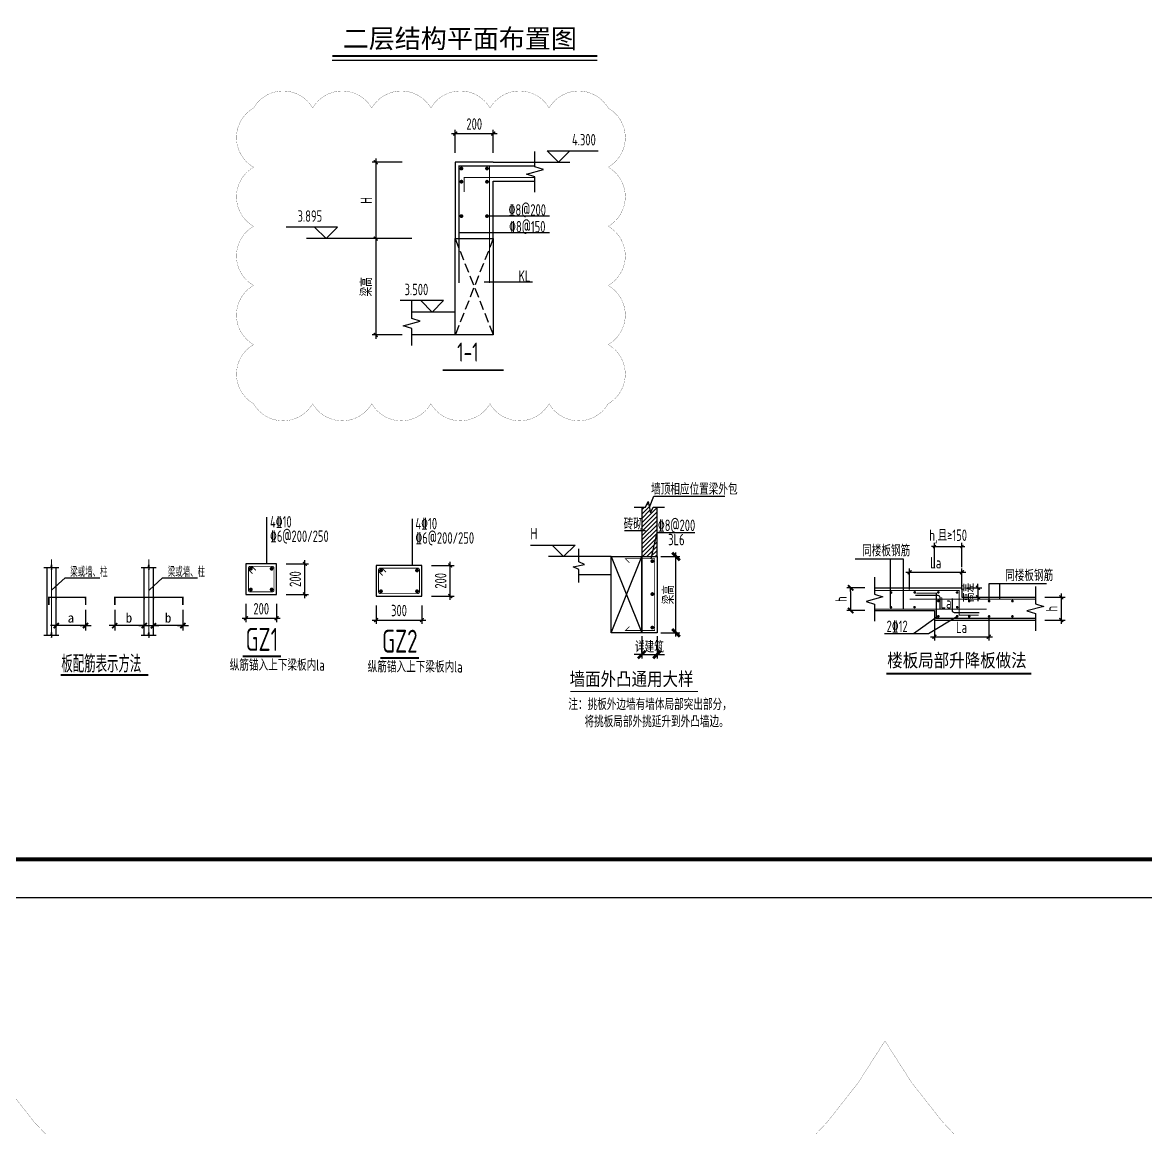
# Model space of a CAD drawing. Extents: x -1712635 to -854203, y -534641 to -21985.
# Drawn here: x -1235460 to -1206032, y -195459 to -166515 of the extents above; entities that cross this region are included whole.
import ezdxf
from ezdxf.enums import TextEntityAlignment as Align

# ---------------------------------------------------------------- set-up
doc = ezdxf.new("R2010")
doc.units = 0
doc.header["$LTSCALE"] = 1000
doc.linetypes.add('__DASH', pattern=[0.35, 0.25, -0.1])
doc.linetypes.add('DOTE', pattern=[2.42, 2, -0.2, 0.02, -0.2])
doc.layers.get('0').update_dxf_attribs({"linetype": 'CONTINUOUS'})
doc.layers.get('Defpoints').update_dxf_attribs({"linetype": 'CONTINUOUS'})
for name, color, linetype in [('-TK', 7, 'CONTINUOUS'), ('DIM', 2, 'CONTINUOUS'), ('GJ', 5, 'CONTINUOUS'), ('LINK', 6, 'CONTINUOUS'), ('NUM', 7, 'CONTINUOUS'), ('OUTLINE', 2, 'CONTINUOUS'), ('REIN', 6, 'CONTINUOUS'), ('S-B表格', 2, 'CONTINUOUS'), ('S-DETLCW-LINE1-pdx', 7, 'CONTINUOUS'), ('S-DETLCW-TEXT', 7, 'CONTINUOUS'), ('S-DETLS-HATCH', 251, 'CONTINUOUS'), ('S-DETLS-TEXT', 7, 'CONTINUOUS'), ('S-X详图填充', 252, 'CONTINUOUS'), ('S-X详图实线', 4, 'CONTINUOUS'), ('S-X详图标注', 3, 'CONTINUOUS'), ('S-X详图钢筋', 6, 'CONTINUOUS'), ('S-大样-砼线', 7, 'CONTINUOUS'), ('S-引出线', 40, 'CONTINUOUS'), ('S-文字', 7, 'CONTINUOUS'), ('TEXT', 2, 'CONTINUOUS'), ('THIN', 7, 'CONTINUOUS'), ('大样线', 40, 'CONTINUOUS'), ('悬梁', 4, 'CONTINUOUS'), ('空调洞口标注', 130, 'CONTINUOUS')]:
    doc.layers.add(name, color=color, linetype=linetype)
doc.layers.add('DOTE', color=19, linetype='DOTE', lineweight=9)
doc.layers.add('说明文字', color=7, linetype='CONTINUOUS', lineweight=18)
doc.layers.add('审图修改', color=2, linetype='CONTINUOUS', plot=False)
doc.styles.add('-宋体', font='', dxfattribs={"width": 0.7, "height": 300, "bigfont": '宋体.TTF'})
doc.styles.add('10', font='', dxfattribs={"width": 0.7, "height": 300})
doc.styles.add('BW_Rein', font='Tssdeng.shx', dxfattribs={"width": 0.7, "bigfont": 'hztxt.shx'})
doc.styles.add('hzst', font='', dxfattribs={"width": 0.7})
doc.styles.add('TSSD_DIMENSION', font='Tssdeng.shx', dxfattribs={"width": 0.7, "bigfont": 'tssdchn.shx'})
doc.styles.add('TSSD_Label', font='Tssdeng.shx', dxfattribs={"width": 0.7, "bigfont": 'hztxt.shx'})
doc.styles.add('TSSD_Norm', font='Tssdeng.shx', dxfattribs={"bigfont": 'tssdchn.shx'})
doc.styles.add('TSSD_REIN', font='tssdeng.shx', dxfattribs={"width": 0.7, "height": 300, "bigfont": 'tssdchn.shx'})
doc.styles.get('-宋体').set_extended_font_data('SimSun')
doc.styles.get('10').set_extended_font_data('SimSun')
doc.styles.get('hzst').set_extended_font_data('SimSun')
doc.dimstyles.new('25-100', dxfattribs={"dimscale": 100, "dimtxt": 3, "dimasz": 2, "dimexe": 1, "dimexo": 1, "dimgap": 0.5, "dimtad": 1, "dimdec": 0, "dimlfac": 0.25, "dimdsep": 46, "dimtxsty": 'TSSD_REIN', "dimblk1": 'ARCHTICK', "dimblk2": 'ARCHTICK', "dimsah": 1, "dimcen": 2.5, "dimdle": 1, "dimclrd": 256, "dimclre": 256, "dimclrt": 7, "dimadec": 0, "dimazin": 0, "dimtfac": 1, "dimtdec": 0, "dimtix": 1, "dimtmove": 2, "dimatfit": 3, "dimldrblk": 'ARCHTICK', "dimfxl": 0, "dimtolj": 1, "dimtzin": 0, "dimlwd": -1, "dimlwe": -1, "dimarcsym": 0})
doc.dimstyles.new('TSSD_100_100$0', dxfattribs={"dimtxt": 300, "dimasz": 80, "dimexe": 100, "dimexo": 250, "dimgap": 100, "dimtad": 1, "dimdec": 0, "dimzin": 0, "dimdsep": 46, "dimtxsty": 'TSSD_DIMENSION', "dimblk": 'ARCHTICK', "dimcen": 0, "dimdle": 100, "dimclrd": 3, "dimclre": 3, "dimclrt": 7, "dimadec": 0, "dimazin": 0, "dimtfac": 1, "dimtdec": 0, "dimtix": 1, "dimtmove": 2, "dimatfit": 3, "dimldrblk": 'ARCHTICK', "dimfxl": 0, "dimtolj": 1, "dimtzin": 0, "dimarcsym": 0})
doc.dimstyles.new('TSSD_20_100', dxfattribs={"dimtxt": 300, "dimasz": 100, "dimexe": 100, "dimexo": 250, "dimgap": 100, "dimtad": 1, "dimdec": 0, "dimlfac": 0.2, "dimzin": 0, "dimdsep": 46, "dimtxsty": 'TSSD_DIMENSION', "dimblk": 'ARCHTICK', "dimcen": 0, "dimdle": 100, "dimclrt": 7, "dimadec": 0, "dimazin": 0, "dimtfac": 1, "dimtdec": 0, "dimtix": 1, "dimtmove": 2, "dimatfit": 3, "dimldrblk": 'ARCHTICK', "dimfxl": 0, "dimtolj": 1, "dimtzin": 0, "dimarcsym": 0})
doc.dimstyles.new('TSSD_25_100', dxfattribs={"dimtxt": 300, "dimasz": 100, "dimexe": 100, "dimexo": 250, "dimgap": 100, "dimtad": 1, "dimdec": 0, "dimlfac": 0.25, "dimzin": 0, "dimdsep": 46, "dimtxsty": 'TSSD_DIMENSION', "dimblk": 'ARCHTICK', "dimcen": 0, "dimdle": 100, "dimclrt": 7, "dimadec": 0, "dimazin": 0, "dimtfac": 1, "dimtdec": 0, "dimtix": 1, "dimtmove": 2, "dimatfit": 3, "dimldrblk": 'ARCHTICK', "dimfxl": 0, "dimtolj": 1, "dimtzin": 0, "dimarcsym": 0})

# ---------------------------------------------------------------- blocks, each defined once
blk = doc.blocks.new('_DIMX')
blk.add_line((-150, 0), (150, 0))
at = {"const_width": 50}
blk.add_lwpolyline([(-70, -70), (70, 70)], dxfattribs=at)
blk = doc.blocks.new('A$C1DDD5A89')
at = {"color": 6, "const_width": 50}
blk.add_lwpolyline([(439, 25), (2741, 25)], dxfattribs=at)
at = {"layer": 'DOTE', "color": 8, "linetype": 'DOTE'}
for p, q in [((202, 3054), (202, 888)), ((2750, 3054), (2750, 888))]:
    blk.add_line(p, q, dxfattribs=at)
at = {"layer": 'GJ'}
blk.add_point((1858, 2022), dxfattribs=at)
at = {"layer": 'REIN', "color": 1, "const_width": 40}
for points in [[(129, 1860), (129, 2059), (1095, 2059), (1095, 1860)], [(1858, 1860), (1858, 2059), (3643, 2059), (3643, 1860)]]:
    blk.add_lwpolyline(points, dxfattribs=at)
at = {"layer": '大样线'}
for p, q in [((0, 2837), (188, 2837)), ((81, 2837), (81, 1066)), ((188, 2837), (202, 2909)), ((202, 2909), (202, 2778)), ((202, 2778), (217, 2837)), ((217, 2837), (395, 2837)), ((2548, 2837), (2736, 2837)), ((2736, 2837), (2751, 2909)), ((2751, 2909), (2751, 2778)), ((2751, 2778), (2766, 2837)), ((2766, 2837), (2943, 2837)), ((202, 2247), (556, 2571)), ((556, 2571), (1467, 2571)), ((2758, 2247), (3112, 2571)), ((3112, 2571), (4023, 2571)), ((0, 1066), (188, 1066)), ((188, 1066), (202, 1138)), ((202, 1138), (202, 1006)), ((202, 1006), (217, 1066)), ((217, 1066), (395, 1066)), ((2548, 1066), (2736, 1066)), ((2736, 1066), (2751, 1138)), ((2751, 1138), (2751, 1006)), ((2751, 1006), (2766, 1066)), ((2766, 1066), (2943, 1066))]:
    blk.add_line(p, q, dxfattribs=at)
at = {"layer": '大样线', "linetype": 'ByBlock'}
for p, q in [((323, 1066), (323, 2837)), ((2630, 1066), (2630, 2837)), ((2871, 1066), (2871, 2837))]:
    blk.add_line(p, q, dxfattribs=at)
at = {"layer": '大样线', "color": 0, "linetype": 'ByBlock'}
for p in [(323, 2022), (1095, 2022), (2630, 2022), (2871, 2022), (3643, 2022), (202, 1319)]:
    blk.add_point(p, dxfattribs=at)
at = {"layer": '空调洞口标注'}
for p, q in [((1095, 1732), (1095, 1190)), ((1858, 1732), (1858, 1190)), ((3643, 1732), (3643, 1190)), ((1094, 1319), (203, 1319)), ((2629, 1319), (1859, 1319)), ((3642, 1319), (2872, 1319))]:
    blk.add_line(p, q, dxfattribs=at)
blk.add_point((1858, 1319), dxfattribs=at)
at = {"layer": '空调洞口标注', "color": 0, "linetype": 'ByBlock'}
blk.add_point((2871, 1319), dxfattribs=at)
at = {"layer": '空调洞口标注', "xscale": 0.9649999998509884, "yscale": 0.9649999998509884, "zscale": 0.965, "rotation": 180}
for p in [(323, 1319), (1858, 1319)]:
    blk.add_blockref('_DIMX', p, dxfattribs=at)
at = {"layer": '空调洞口标注', "xscale": 0.9649999998509884, "yscale": 0.9649999998509884, "zscale": 0.965}
for p in [(1095, 1319), (2630, 1319), (2872, 1319), (3643, 1319)]:
    blk.add_blockref('_DIMX', p, dxfattribs=at)
at = {"layer": '空调洞口标注', "style": '10'}
for s, p in [('a', (709, 1523)), ('b', (2231, 1523)), ('b', (3257, 1523))]:
    blk.add_text(s, height=250, dxfattribs=at).set_placement(p, align=Align.MIDDLE_CENTER)
at = {"layer": '说明文字'}
for s, height, style, width, p in [('梁或墙、柱', 250, 'TSSD_REIN', 0.6, (693, 2596)), ('梁或墙、柱', 250, 'TSSD_REIN', 0.6, (3249, 2596)), ('板配筋表示方法', 450, 'TSSD_DIMENSION', 0.7, (459, 91))]:
    blk.add_text(s, height=height, dxfattribs=dict(at, style=style, width=width)).set_placement(p)
blk = doc.blocks.new('_ArchTick')
at = {"color": 0, "const_width": 0.35}
blk.add_lwpolyline([(-0.5, -0.5), (0.5, 0.5)], dxfattribs=at)
blk = doc.blocks.new('*D21')
at = {"layer": 'Defpoints', "color": 0}
for p in [(15039, 226788), (15039, 226538), (15580, 226538)]:
    blk.add_point(p, dxfattribs=at)
at = {"layer": 'S-X详图标注', "color": 0, "lineweight": -2}
for p, q in [((15289, 226788), (15680, 226788)), ((15580, 226788), (15580, 226888)), ((15580, 226788), (15580, 226538)), ((15289, 226538), (15680, 226538)), ((15580, 226538), (15580, 226438))]:
    blk.add_line(p, q, dxfattribs=at)
at = {"layer": 'S-X详图标注', "color": 0, "lineweight": -2, "xscale": 100, "yscale": 100, "zscale": 100}
for p, rotation in [((15580, 226788), 270), ((15580, 226538), 90)]:
    blk.add_blockref('_ArchTick', p, dxfattribs=dict(at, rotation=rotation))
at = {"layer": 'S-X详图标注', "color": 7, "insert": (15330, 226663), "char_height": 300, "attachment_point": 5, "rotation": 90, "style": 'TSSD_DIMENSION'}
blk.add_mtext('\\A1;高差', dxfattribs=at)
blk = doc.blocks.new('ArchTick')
at = {"color": 0, "linetype": 'ByBlock', "lineweight": -2, "const_width": 0.075}
blk.add_lwpolyline([(-0.25, -0.25), (0.25, 0.25)], dxfattribs=at)
blk = doc.blocks.new('_tsdbk')
blk.add_line((-1, 0), (0, 0))
at = {"const_width": 0.5}
blk.add_lwpolyline([(-0.7, -0.7), (0.7, 0.7)], dxfattribs=at)
blk = doc.blocks.new('*D22')
at = {"layer": 'Defpoints', "color": 0}
for p in [(12868, 226788), (12244, 226188), (12868, 226188)]:
    blk.add_point(p, dxfattribs=at)
at = {"layer": 'S-X详图标注', "color": 0, "lineweight": -2}
for p, q in [((12618, 226788), (12144, 226788)), ((12244, 226688), (12244, 226288)), ((12618, 226188), (12144, 226188))]:
    blk.add_line(p, q, dxfattribs=at)
at = {"layer": 'S-X详图标注', "color": 0, "lineweight": -2, "xscale": 100, "yscale": 100, "zscale": 100}
for p, rotation in [((12244, 226788), 90), ((12244, 226188), 270)]:
    blk.add_blockref('_tsdbk', p, dxfattribs=dict(at, rotation=rotation))
at = {"layer": 'S-X详图标注', "color": 7, "insert": (11994, 226488), "char_height": 300, "attachment_point": 5, "rotation": 90, "style": 'TSSD_DIMENSION'}
blk.add_mtext('\\A1;h', dxfattribs=at)
blk = doc.blocks.new('*D23')
at = {"layer": 'Defpoints', "color": 0}
for p in [(17083, 226538), (17083, 225938), (17763, 225938)]:
    blk.add_point(p, dxfattribs=at)
at = {"layer": 'S-X详图标注', "color": 0, "lineweight": -2}
for p, q in [((17763, 226638), (17763, 225838)), ((17333, 226538), (17863, 226538)), ((17333, 225938), (17863, 225938))]:
    blk.add_line(p, q, dxfattribs=at)
at = {"layer": 'S-X详图标注', "color": 0, "lineweight": -2, "xscale": 100, "yscale": 100, "zscale": 100}
for p, rotation in [((17763, 226538), 90), ((17763, 225938), 270)]:
    blk.add_blockref('_ArchTick', p, dxfattribs=dict(at, rotation=rotation))
at = {"layer": 'S-X详图标注', "color": 7, "insert": (17513, 226238), "char_height": 300, "attachment_point": 5, "rotation": 90, "style": 'TSSD_DIMENSION'}
blk.add_mtext('\\A1;h', dxfattribs=at)
blk = doc.blocks.new('*D24')
at = {"layer": 'Defpoints', "color": 0}
for p in [(15159, 227867), (14439, 227080), (15159, 227080)]:
    blk.add_point(p, dxfattribs=at)
at = {"layer": 'S-X详图标注', "color": 3, "lineweight": -2}
for p, q in [((14439, 227867), (14359, 227867)), ((14439, 227330), (14439, 227967)), ((14439, 227867), (15159, 227867)), ((15159, 227330), (15159, 227967)), ((15159, 227867), (15239, 227867))]:
    blk.add_line(p, q, dxfattribs=at)
at = {"layer": 'S-X详图标注', "color": 3, "lineweight": -2, "xscale": 80, "yscale": 80, "zscale": 80}
blk.add_blockref('_ArchTick', (14439, 227867), dxfattribs=at)
at = {"layer": 'S-X详图标注', "color": 3, "lineweight": -2, "xscale": 80, "yscale": 80, "zscale": 80, "rotation": 180}
blk.add_blockref('_ArchTick', (15159, 227867), dxfattribs=at)
at = {"layer": 'S-X详图标注', "color": 7, "insert": (14799, 228128), "char_height": 300, "attachment_point": 5, "style": 'TSSD_DIMENSION'}
blk.add_mtext('\\A1;h,且≥150', dxfattribs=at)
blk = doc.blocks.new('*D25')
at = {"layer": 'Defpoints', "color": 0}
for p in [(15159, 227192), (13789, 226489), (15159, 226489)]:
    blk.add_point(p, dxfattribs=at)
at = {"layer": 'S-X详图标注', "color": 0, "lineweight": -2}
for p, q in [((13689, 227192), (15259, 227192)), ((13789, 226739), (13789, 227292)), ((15159, 226739), (15159, 227292))]:
    blk.add_line(p, q, dxfattribs=at)
at = {"layer": 'S-X详图标注', "color": 0, "lineweight": -2, "xscale": 100, "yscale": 100, "zscale": 100, "rotation": 180}
blk.add_blockref('_ArchTick', (13789, 227192), dxfattribs=at)
at = {"layer": 'S-X详图标注', "color": 0, "lineweight": -2, "xscale": 100, "yscale": 100, "zscale": 100}
blk.add_blockref('_ArchTick', (15159, 227192), dxfattribs=at)
at = {"layer": 'S-X详图标注', "color": 7, "insert": (14474, 227442), "char_height": 300, "attachment_point": 5, "style": 'TSSD_DIMENSION'}
blk.add_mtext('\\A1;La', dxfattribs=at)
blk = doc.blocks.new('*D26')
at = {"layer": 'Defpoints', "color": 0}
for p in [(15861, 226306), (14439, 226188), (15861, 225502)]:
    blk.add_point(p, dxfattribs=at)
at = {"layer": 'S-X详图标注', "color": 0, "lineweight": -2}
for p, q in [((15861, 226056), (15861, 225402)), ((14439, 225938), (14439, 225402)), ((14339, 225502), (15961, 225502))]:
    blk.add_line(p, q, dxfattribs=at)
at = {"layer": 'S-X详图标注', "color": 0, "lineweight": -2, "xscale": 100, "yscale": 100, "zscale": 100, "rotation": 180}
blk.add_blockref('_ArchTick', (14439, 225502), dxfattribs=at)
at = {"layer": 'S-X详图标注', "color": 0, "lineweight": -2, "xscale": 100, "yscale": 100, "zscale": 100}
blk.add_blockref('_ArchTick', (15861, 225502), dxfattribs=at)
at = {"layer": 'S-X详图标注', "color": 7, "insert": (15150, 225752), "char_height": 300, "attachment_point": 5, "style": 'TSSD_DIMENSION'}
blk.add_mtext('\\A1;La', dxfattribs=at)
blk = doc.blocks.new('*D28')
at = {"layer": 'Defpoints', "color": 0}
for p in [(30394, 226071), (30794, 226071), (30794, 225492)]:
    blk.add_point(p, dxfattribs=at)
at = {"layer": 'S-X详图标注'}
for p, q in [((30394, 225971), (30394, 225392)), ((30794, 225971), (30794, 225392)), ((30394, 225492), (30194, 225492)), ((30394, 225492), (30794, 225492)), ((30794, 225492), (30994, 225492))]:
    blk.add_line(p, q, dxfattribs=at)
at = {"layer": 'S-X详图标注', "xscale": 200, "yscale": 200, "zscale": 200}
blk.add_blockref('_ArchTick', (30394, 225492), dxfattribs=at)
at = {"layer": 'S-X详图标注', "xscale": 200, "yscale": 200, "zscale": 200, "rotation": 180}
blk.add_blockref('_ArchTick', (30794, 225492), dxfattribs=at)
at = {"layer": 'S-X详图标注', "color": 7, "insert": (30594, 225692), "char_height": 300, "attachment_point": 5, "style": 'TSSD_REIN'}
blk.add_mtext('\\A1;详建筑', dxfattribs=at)
blk = doc.blocks.new('*D29')
at = {"layer": 'Defpoints', "color": 0}
for p in [(30794, 228060), (31291, 228060), (30794, 226060)]:
    blk.add_point(p, dxfattribs=at)
at = {"layer": 'S-X详图标注'}
for p, q in [((31291, 225960), (31291, 228160)), ((30894, 228060), (31391, 228060)), ((30894, 226060), (31391, 226060))]:
    blk.add_line(p, q, dxfattribs=at)
at = {"layer": 'S-X详图标注', "xscale": 200, "yscale": 200, "zscale": 200}
for p, rotation in [((31291, 228060), 90), ((31291, 226060), 270)]:
    blk.add_blockref('_ArchTick', p, dxfattribs=dict(at, rotation=rotation))
at = {"layer": 'S-X详图标注', "color": 7, "insert": (31091, 227060), "char_height": 300, "attachment_point": 5, "rotation": 90, "style": 'TSSD_REIN'}
blk.add_mtext('\\A1;梁高', dxfattribs=at)
blk = doc.blocks.new('*D1413')
at = {"layer": 'Defpoints', "color": 0}
for p in [(-1228803, -180694), (-1228061, -180694), (-1228803, -181494)]:
    blk.add_point(p, dxfattribs=at)
at = {"layer": 'DIM', "color": 0, "lineweight": -2}
for p, q in [((-1228061, -181594), (-1228061, -180594)), ((-1228553, -180694), (-1227961, -180694)), ((-1228553, -181494), (-1227961, -181494))]:
    blk.add_line(p, q, dxfattribs=at)
at = {"layer": 'DIM', "color": 0, "lineweight": -2, "xscale": 100, "yscale": 100, "zscale": 100}
for p, rotation in [((-1228061, -180694), 90), ((-1228061, -181494), 270)]:
    blk.add_blockref('_ArchTick', p, dxfattribs=dict(at, rotation=rotation))
at = {"layer": 'DIM', "color": 7, "insert": (-1228311, -181094), "char_height": 300, "attachment_point": 5, "rotation": 90, "style": 'TSSD_DIMENSION'}
blk.add_mtext('\\A1;200', dxfattribs=at)
blk = doc.blocks.new('*D1414')
at = {"layer": 'Defpoints', "color": 0}
for p in [(-1229603, -181494), (-1228803, -181494), (-1228803, -182121)]:
    blk.add_point(p, dxfattribs=at)
at = {"layer": 'DIM', "color": 0, "lineweight": -2}
for p, q in [((-1229603, -181744), (-1229603, -182221)), ((-1228803, -181744), (-1228803, -182221)), ((-1229703, -182121), (-1228703, -182121))]:
    blk.add_line(p, q, dxfattribs=at)
at = {"layer": 'DIM', "color": 0, "lineweight": -2, "xscale": 100, "yscale": 100, "zscale": 100, "rotation": 180}
blk.add_blockref('_ArchTick', (-1229603, -182121), dxfattribs=at)
at = {"layer": 'DIM', "color": 0, "lineweight": -2, "xscale": 100, "yscale": 100, "zscale": 100}
blk.add_blockref('_ArchTick', (-1228803, -182121), dxfattribs=at)
at = {"layer": 'DIM', "color": 7, "insert": (-1229203, -181871), "char_height": 300, "attachment_point": 5, "style": 'TSSD_DIMENSION'}
blk.add_mtext('\\A1;200', dxfattribs=at)
blk = doc.blocks.new('*D1427')
at = {"layer": 'Defpoints', "color": 0}
for p in [(-1224993, -180740), (-1224251, -180740), (-1224993, -181540)]:
    blk.add_point(p, dxfattribs=at)
at = {"layer": 'DIM', "color": 0, "lineweight": -2}
for p, q in [((-1224251, -181640), (-1224251, -180640)), ((-1224743, -180740), (-1224151, -180740)), ((-1224743, -181540), (-1224151, -181540))]:
    blk.add_line(p, q, dxfattribs=at)
at = {"layer": 'DIM', "color": 0, "lineweight": -2, "xscale": 100, "yscale": 100, "zscale": 100}
for p, rotation in [((-1224251, -180740), 90), ((-1224251, -181540), 270)]:
    blk.add_blockref('_ArchTick', p, dxfattribs=dict(at, rotation=rotation))
at = {"layer": 'DIM', "color": 7, "insert": (-1224501, -181140), "char_height": 300, "attachment_point": 5, "rotation": 90, "style": 'TSSD_DIMENSION'}
blk.add_mtext('\\A1;200', dxfattribs=at)
blk = doc.blocks.new('*D1428')
at = {"layer": 'Defpoints', "color": 0}
for p in [(-1226193, -181540), (-1224993, -181540), (-1224993, -182167)]:
    blk.add_point(p, dxfattribs=at)
at = {"layer": 'DIM', "color": 0, "lineweight": -2}
for p, q in [((-1226193, -181790), (-1226193, -182267)), ((-1224993, -181790), (-1224993, -182267)), ((-1226293, -182167), (-1224893, -182167))]:
    blk.add_line(p, q, dxfattribs=at)
at = {"layer": 'DIM', "color": 0, "lineweight": -2, "xscale": 100, "yscale": 100, "zscale": 100, "rotation": 180}
blk.add_blockref('_ArchTick', (-1226193, -182167), dxfattribs=at)
at = {"layer": 'DIM', "color": 0, "lineweight": -2, "xscale": 100, "yscale": 100, "zscale": 100}
blk.add_blockref('_ArchTick', (-1224993, -182167), dxfattribs=at)
at = {"layer": 'DIM', "color": 7, "insert": (-1225593, -181917), "char_height": 300, "attachment_point": 5, "style": 'TSSD_DIMENSION'}
blk.add_mtext('\\A1;300', dxfattribs=at)
blk = doc.blocks.new('A1')
blk.add_lwpolyline([(0, 59400), (0, 0), (84100, 0), (84100, 59400)], close=True)
at = {"const_width": 100}
blk.add_lwpolyline([(2500, 58400), (2500, 1000), (83100, 1000), (83100, 58400)], close=True, dxfattribs=at)
blk = doc.blocks.new('*D1362')
at = {"layer": 'Defpoints', "color": 0}
for p in [(-337068, -61745), (-338068, -62495), (-337068, -62495)]:
    blk.add_point(p, dxfattribs=at)
at = {"layer": 'DIM', "color": 0, "lineweight": -2}
for p, q in [((-338168, -61745), (-336968, -61745)), ((-338068, -62245), (-338068, -61645)), ((-337068, -62245), (-337068, -61645))]:
    blk.add_line(p, q, dxfattribs=at)
at = {"layer": 'DIM', "color": 0, "lineweight": -2, "xscale": 100, "yscale": 100, "zscale": 100, "rotation": 180}
blk.add_blockref('_ArchTick', (-338068, -61745), dxfattribs=at)
at = {"layer": 'DIM', "color": 0, "lineweight": -2, "xscale": 100, "yscale": 100, "zscale": 100}
blk.add_blockref('_ArchTick', (-337068, -61745), dxfattribs=at)
at = {"layer": 'DIM', "color": 7, "insert": (-337568, -61495), "char_height": 300, "attachment_point": 5, "style": 'TSSD_DIMENSION'}
blk.add_mtext('\\A1;200', dxfattribs=at)
blk = doc.blocks.new('*D1363')
at = {"layer": 'Defpoints', "color": 0}
for p in [(-339207, -62495), (-340147, -64495), (-339207, -64495)]:
    blk.add_point(p, dxfattribs=at)
at = {"layer": 'DIM', "color": 0, "lineweight": -2}
for p, q in [((-339457, -62495), (-340247, -62495)), ((-340147, -62395), (-340147, -64595)), ((-339457, -64495), (-340247, -64495))]:
    blk.add_line(p, q, dxfattribs=at)
at = {"layer": 'DIM', "color": 0, "lineweight": -2, "xscale": 100, "yscale": 100, "zscale": 100}
for p, rotation in [((-340147, -62495), 90), ((-340147, -64495), 270)]:
    blk.add_blockref('_ArchTick', p, dxfattribs=dict(at, rotation=rotation))
at = {"layer": 'DIM', "color": 7, "insert": (-340397, -63495), "char_height": 300, "attachment_point": 5, "rotation": 90, "style": 'TSSD_DIMENSION'}
blk.add_mtext('\\A1;H', dxfattribs=at)
blk = doc.blocks.new('*D1364')
at = {"layer": 'Defpoints', "color": 0}
for p in [(-339207, -64495), (-340147, -67018), (-339207, -67018, 0)]:
    blk.add_point(p, dxfattribs=at)
at = {"layer": 'DIM', "color": 0, "lineweight": -2}
for p, q in [((-340147, -64395), (-340147, -67118)), ((-339457, -64495), (-340247, -64495)), ((-339457, -67018), (-340247, -67018))]:
    blk.add_line(p, q, dxfattribs=at)
at = {"layer": 'DIM', "color": 0, "lineweight": -2, "xscale": 100, "yscale": 100, "zscale": 100}
for p, rotation in [((-340147, -64495), 90), ((-340147, -67018), 270)]:
    blk.add_blockref('_ArchTick', p, dxfattribs=dict(at, rotation=rotation))
at = {"layer": 'DIM', "color": 7, "insert": (-340397, -65757), "char_height": 300, "attachment_point": 5, "rotation": 90, "style": 'TSSD_DIMENSION'}
blk.add_mtext('\\A1;梁高', dxfattribs=at)
blk = doc.blocks.new('20210306.16463091')
at = {"layer": 'S-DETLS-TEXT', "const_width": 50}
blk.add_lwpolyline([(1330.2, 0), (5133.9, 0)], dxfattribs=at)
at = {"layer": 'S-X详图实线', "linetype": 'ByBlock'}
for points in [[(1023.9, 2251.8), (3314.8, 2251.8), (3314.8, 2001.8), (5238.7, 2001.8)], [(1023.9, 1651.8), (2594.8, 1651.8), (2594.8, 1401.8), (5238.7, 1401.8)]]:
    blk.add_lwpolyline(points, dxfattribs=at)
at = {"layer": 'S-X详图标注', "linetype": 'ByBlock'}
for points in [[(1786.5, 1689.3), (1786.5, 2997.1), (520.6, 2997.1)], [(1442.5, 1753.1), (1442.5, 2997.1), (676.7, 2997.1)], [(4027.7, 1919.3), (4027.7, 2357.9), (5495.2, 2357.9)], [(4310.8, 1952.4), (4310.8, 2357.9), (5529.3, 2357.9)], [(3208.2, 1502.9), (2435.2, 1044.4), (1285.7, 1044.4)], [(2696.3, 1501.8), (2050.4, 1044.4)]]:
    blk.add_lwpolyline(points, dxfattribs=at)
at = {"layer": 'S-X详图标注'}
for points in [[(2094.8, 2053), (2684.6, 2053, -0.4142136), (2734.6, 2003), (2734.6, 1689.3)], [(3059.9, 1964.4), (3059.9, 1656.2, 0.4142136), (3109.9, 1606.2), (3763.5, 1606.2)]]:
    blk.add_lwpolyline(points, format="xyb", dxfattribs=at)
at = {"layer": 'S-X详图钢筋', "linetype": 'ByBlock', "const_width": 30}
for points in [[(1023.9, 2178.2), (3241, 2178.2), (3241, 1531.8), (3756, 1531.8)], [(5238.7, 1451), (2646.3, 1451), (2646.3, 2110.6), (2118.4, 2110.6)], [(1944.7, 1952.4), (5238.7, 1952.4)], [(1023.9, 1689.3), (3962.9, 1689.3)]]:
    blk.add_lwpolyline(points, dxfattribs=at)
at = {"layer": 'S-X详图钢筋', "const_width": 35}
for points in [[(1441.9, 2125.6, 1), (1476.9, 2125.6, 1)], [(2062.1, 2127.5, 1), (2097.1, 2127.5, 1)], [(2679.7, 2127.5, 1), (2714.7, 2127.5, 1)], [(3171.7, 2126, 1), (3206.7, 2126, 1)], [(1435.6, 1739.2, 1), (1470.6, 1739.2, 1)], [(2055.9, 1741.1, 1), (2090.9, 1741.1, 1)], [(2680.4, 1901.9, 1), (2715.4, 1901.9, 1)], [(3173.8, 1739.3, 1), (3208.8, 1739.3, 1)], [(3488, 1901.8, 1), (3523, 1901.8, 1)], [(4010.2, 1901.8, 1), (4045.2, 1901.8, 1)], [(4621.3, 1901.8, 1), (4656.3, 1901.8, 1)], [(2680.7, 1501.8, 1), (2715.7, 1501.8, 1)], [(3173.2, 1502.9, 1), (3208.2, 1502.9, 1)], [(3488.2, 1500.8, 1), (3523.2, 1500.8, 1)], [(4010.4, 1500.8, 1), (4045.4, 1500.8, 1)], [(4621.5, 1500.8, 1), (4656.5, 1500.8, 1)]]:
    blk.add_lwpolyline(points, format="xyb", close=True, dxfattribs=at)
at = {"layer": 'THIN'}
for points in [[(1023.9, 2531.8), (1023.9, 2081.8), (1243.9, 2011.8), (803.9, 1891.8), (1023.9, 1821.8), (1023.9, 1371.8)], [(5238.7, 2281.8), (5238.7, 1831.8), (5458.7, 1761.8), (5018.7, 1641.8), (5238.7, 1571.8), (5238.7, 1121.8)]]:
    blk.add_lwpolyline(points, dxfattribs=at)
at = {"layer": 'S-DETLCW-TEXT', "style": 'hzst', "width": 0.85}
blk.add_text('楼板局部升降板做法', height=350, dxfattribs=at).set_placement((1357.9, 173.9))
at = {"layer": 'S-X详图标注', "color": 7, "insert": (2898.8, 1855.6), "char_height": 300, "attachment_point": 5, "style": 'TSSD_REIN'}
blk.add_mtext('\\A1;La', dxfattribs=at)
at = {"layer": 'TEXT', "style": 'TSSD_REIN', "width": 0.7}
for s, p in [('同楼板钢筋', (700.4, 3072.4)), ('同楼板钢筋', (4446.4, 2423.2)), ('2%%13212', (1341.1, 1090.9))]:
    blk.add_text(s, height=300, dxfattribs=at).set_placement(p)
at = {"layer": 'S-X详图标注'}
dim = blk.add_linear_dim(base=(3314.8, 3330), p1=(2594.8, 2543.3), p2=(3314.8, 2543.3), text='h,且≥150', dimstyle='TSSD_100_100$0', dxfattribs=at)
dim.commit()
dim.dimension.update_dxf_attribs({"geometry": '*D24', "text_midpoint": (2954.8, 3591.5), "insert": (-11844.2, -224536.6)})
for base, p1, p2, override, picture, middle in [((3314.8, 2655.7), (1944.7, 1952.4), (3314.8, 1952.4), {"dimasz": 100, "dimblk1": 'ArchTick', "dimblk2": 'ArchTick', "dimclrd": 0, "dimclre": 0}, '*D25', (2629.7, 2905.7)), ((4016.4, 965.4), (2594.8, 1651.8), (4016.4, 1769), {"dimtxt": 300, "dimasz": 100, "dimblk1": 'ArchTick', "dimblk2": 'ArchTick', "dimclrd": 0, "dimclre": 0}, '*D26', (3305.6, 1215.4))]:
    dim = blk.add_linear_dim(base=base, p1=p1, p2=p2, text='La', dimstyle='TSSD_100_100$0', override=override, dxfattribs=at)
    dim.commit()
    dim.dimension.update_dxf_attribs({"geometry": picture, "text_midpoint": middle, "insert": (-11844.2, -224536.6)})
for base, p1, p2, text, picture, middle in [((3735.8, 2001.8), (3194.8, 2251.8), (3194.8, 2001.8), '高差', '*D21', (3485.8, 2126.8)), ((5919.1, 1401.8), (5238.7, 2001.8), (5238.7, 1401.8), 'h', '*D23', (5669.1, 1701.8))]:
    dim = blk.add_linear_dim(base=base, p1=p1, p2=p2, angle=90, text=text, dimstyle='TSSD_100_100$0', override={"dimtxt": 300, "dimasz": 100, "dimblk1": 'ArchTick', "dimblk2": 'ArchTick', "dimclrd": 0, "dimclre": 0}, dxfattribs=at)
    dim.commit()
    dim.dimension.update_dxf_attribs({"geometry": picture, "text_midpoint": middle, "insert": (-11844.2, -224536.6)})
dim = blk.add_linear_dim(base=(400, 1651.8), p1=(1023.9, 2251.8), p2=(1023.9, 1651.8), angle=90, text='h', dimstyle='TSSD_20_100', dxfattribs=at)
dim.commit()
dim.dimension.update_dxf_attribs({"geometry": '*D22', "text_midpoint": (150, 1951.8), "insert": (-11844.2, -224536.6)})
blk = doc.blocks.new('20210306.16465652')
at = {"layer": 'S-DETLS-HATCH'}
h = blk.add_hatch(dxfattribs=at)
h.set_pattern_fill('ANSI31', color=256, scale=25)
h.set_pattern_definition([(45, (-250051.66, 573697.02), (-56.126601, 56.126601), [])])
h.paths.add_polyline_path([(3315.4, 5761.9), (3215.4, 5761.9), (3145.4, 5611.9), (3085.4, 5911.9), (3015.4, 5761.9), (2915.4, 5761.9), (2915.4, 4472.4), (3315.4, 4472.4)])
at = {"layer": 'S-DETLCW-LINE1-pdx'}
for points in [[(2715.4, 5761.9), (3015.4, 5761.9), (3085.4, 5911.9), (3145.4, 5611.9), (3215.4, 5761.9), (3515.4, 5761.9)], [(1268.2, 3792.4), (1268.2, 4132.4), (1118.2, 4202.4), (1418.2, 4262.4), (1268.2, 4332.4), (1268.2, 4672.4)]]:
    blk.add_lwpolyline(points, dxfattribs=at)
at = {"layer": 'S-DETLCW-TEXT', "const_width": 30}
blk.add_lwpolyline([(4388.8, 937.6), (1041.9, 937.6)], dxfattribs=at)
at = {"layer": 'S-DETLS-TEXT'}
blk.add_line((3009.8, 5139.7), (2467.6, 5139.7), dxfattribs=at)
for points in [[(3115.4, 5761.9), (3233, 6051.8), (5095.2, 6051.8)], [(3165.2, 4412.4), (3315.4, 5101.5), (4302.7, 5101.5)]]:
    blk.add_lwpolyline(points, dxfattribs=at)
at = {"layer": 'S-X详图实线'}
for p, q in [((2115.4, 4472.4), (1268.2, 4472.4)), ((2115.4, 4472.4), (2915.4, 2472.4)), ((2115.4, 2472.4), (2915.4, 4472.4)), ((2115.4, 3992.4), (1268.2, 3992.4))]:
    blk.add_line(p, q, dxfattribs=at)
blk.add_lwpolyline([(2915.4, 5761.9), (2915.4, 4472.4), (3315.4, 4472.4), (3315.4, 5761.9)], dxfattribs=at)
for points in [[(2115.4, 4472.4), (2915.4, 4472.4), (2915.4, 2472.4), (2115.4, 2472.4)], [(2915.4, 4472.4), (3315.4, 4472.4), (3315.4, 2472.4), (2915.4, 2472.4)]]:
    blk.add_lwpolyline(points, close=True, dxfattribs=at)
at = {"layer": 'S-X详图标注'}
blk.add_line((1268.2, 4472.4), (468.4, 4472.4), dxfattribs=at)
blk.add_lwpolyline([(0, 4772.4), (1168.3, 4772.4), (868.3, 4472.4), (568.3, 4772.4)], dxfattribs=at)
at = {"layer": 'S-X详图钢筋', "const_width": 20}
blk.add_lwpolyline([(2592.4, 4306.3), (2486.4, 4412.4), (3255.4, 4412.4), (3255.4, 2532.4), (2486.4, 2532.4), (2592.4, 2638.4)], dxfattribs=at)
at = {"layer": 'S-X详图钢筋', "const_width": 50}
for points in [[(3168.1, 4350.3, 1), (3218.1, 4350.3, 1)], [(3168.1, 3488.9, 1), (3218.1, 3488.9, 1)], [(3168.1, 2609.8, 1), (3218.1, 2609.8, 1)]]:
    blk.add_lwpolyline(points, format="xyb", close=True, dxfattribs=at)
at = {"layer": 'S-DETLCW-TEXT', "style": 'hzst', "width": 0.85}
blk.add_text('墙面外凸通用大样', height=350, dxfattribs=at).set_placement((1025.4, 1088.1))
at = {"layer": 'S-DETLS-TEXT', "width": 0.7}
for s, style, p in [('墙顶相应位置梁外包', 'BW_Rein', (3158.9, 6088.4)), ('砖砌', 'BW_Rein', (2442.3, 5176.3)), ('%%1328@200', 'BW_Rein', (3336.9, 5138.1)), ('3L6', 'BW_Rein', (3608.6, 4766)), ('注：挑板外边墙有墙体局部突出部分，', 'TSSD_REIN', (991.5, 450)), ('将挑板局部外挑延升到外凸墙边。', 'TSSD_REIN', (1414.1, 0))]:
    blk.add_text(s, height=300, dxfattribs=dict(at, style=style)).set_placement(p)
at = {"layer": 'S-DETLS-TEXT', "style": 'TSSD_REIN', "width": 0.75}
blk.add_text('H', height=300, dxfattribs=at).set_placement((181.3, 4832.5), align=Align.BOTTOM_RIGHT)
at = {"layer": 'S-X详图标注'}
for p1, p2, distance, text, picture, middle in [((3315.4, 2472.4), (3315.4, 4472.4), -496.7, '梁高', '*D29', (3612.1, 3472.4)), ((2915.4, 2483.6), (3315.4, 2483.6), -579.2, '详建筑', '*D28', (3115.4, 2104.4))]:
    dim = blk.add_aligned_dim(p1=p1, p2=p2, distance=distance, text=text, dimstyle='25-100', dxfattribs=at)
    dim.commit()
    dim.dimension.update_dxf_attribs({"geometry": picture, "text_midpoint": middle, "insert": (-27478.5, -223587.5)})
blk = doc.blocks.new('20210908.16341730')
at = {"layer": 'NUM', "const_width": 50, "elevation": 0}
blk.add_lwpolyline([(198734.9, 326241.4), (200333.2, 326241.4)], dxfattribs=at)
at = {"layer": 'S-X详图实线'}
for points in [[(200064.5, 331687.2), (199064.5, 331687.2), (199064.5, 329687.2)], [(200064.5, 331687.2), (201156, 331687.2)], [(200064.5, 329687.2), (200064.5, 331187.2)], [(200064.5, 331187.2), (201156, 331187.2)], [(201532.9, 330276.3), (199899.5, 330276.3)], [(201539.8, 329835.3), (199189.5, 329835.3)], [(201094.3, 328546.1), (199827.6, 328546.1)], [(199064.5, 327764.3), (197925.8, 327764.3)], [(199064.5, 327164.3), (197925.8, 327164.3)]]:
    blk.add_lwpolyline(points, dxfattribs=at)
at = {"layer": 'S-X详图实线', "elevation": 0}
blk.add_lwpolyline([(197925.8, 329687.2), (195171.3, 329687.2)], dxfattribs=at)
at = {"layer": 'S-X详图实线'}
blk.add_lwpolyline([(199064.5, 329687.2), (200064.5, 329687.2), (200064.5, 327164.3), (199064.5, 327164.3)], close=True, dxfattribs=at)
at = {"layer": 'S-X详图实线', "linetype": '__DASH'}
for points in [[(199064.5, 329687.2), (200064.5, 327164.3)], [(200064.5, 329687.2), (199064.5, 327164.3)]]:
    blk.add_lwpolyline(points, dxfattribs=at)
at = {"layer": 'S-X详图标注'}
for p, q in [((201771.8, 331687.2), (201471.8, 331987.2)), ((201471.8, 331987.2), (202071.8, 331987.2)), ((201771.8, 331687.2), (202071.8, 331987.2)), ((202071.8, 331987.2), (202812.2, 331987.2)), ((201156, 331687.2), (202071.8, 331687.2)), ((195381.5, 329987.2, 0), (194641.1, 329987.2, 0)), ((195681.5, 329687.2, 0), (195381.5, 329987.2, 0)), ((195981.5, 329987.2, 0), (195381.5, 329987.2, 0)), ((195681.5, 329687.2, 0), (195981.5, 329987.2, 0)), ((195939, 329687.2, 0), (195381.5, 329687.2, 0)), ((198161.3, 328064.3), (197627.3, 328064.3)), ((198461.3, 327764.3), (198161.3, 328064.3)), ((198761.3, 328064.3), (198161.3, 328064.3)), ((198461.3, 327764.3), (198761.3, 328064.3)), ((198718.8, 327764.3), (198161.3, 327764.3))]:
    blk.add_line(p, q, dxfattribs=at)
at = {"layer": 'S-X详图钢筋', "const_width": 30}
for points in [[(199964.5, 328523), (199964.5, 331587.2), (199164.5, 331587.2), (199164.5, 328523)], [(199164.5, 331009), (199164.5, 331587.2), (201156, 331587.2)], [(201156, 331287.2), (199298.9, 331287.2), (199298.9, 330906.5)]]:
    blk.add_lwpolyline(points, dxfattribs=at)
at = {"layer": 'S-X详图钢筋', "const_width": 50}
for points in [[(199254.5, 331521.2, -1), (199204.5, 331521.2, -1)], [(199874.5, 331521.2, 1), (199924.5, 331521.2, 1)], [(199254.5, 331177.5, -1), (199204.5, 331177.5, -1)], [(199874.5, 331177.5, 1), (199924.5, 331177.5, 1)], [(199254.5, 330276.3, -1), (199204.5, 330276.3, -1)], [(199874.5, 330276.3, 1), (199924.5, 330276.3, 1)]]:
    blk.add_lwpolyline(points, format="xyb", close=True, dxfattribs=at)
at = {"layer": 'THIN'}
for points in [[(201156, 330907.2), (201156, 331307.2), (200936, 331377.2), (201376, 331497.2), (201156, 331567.2), (201156, 331967.2)], [(197925.8, 326884.3), (197925.8, 327334.3), (197705.8, 327404.3), (198145.8, 327524.3), (197925.8, 327594.3), (197925.8, 328044.3)]]:
    blk.add_lwpolyline(points, dxfattribs=at)
at = {"layer": 'NUM', "style": 'TSSD_Norm', "width": 0.7}
blk.add_text('1-1', height=500, dxfattribs=at).set_placement((199117.5, 326314.4, 0), align=Align.BOTTOM_LEFT)
at = {"layer": 'S-X详图标注', "style": 'TSSD_REIN', "width": 0.7}
for s, p in [('4.300', (202750.3, 332037.2)), ('3.895', (195580.1, 330037.2, 0)), ('3.500', (198359.8, 328114.3))]:
    blk.add_text(s, height=300, dxfattribs=at).set_placement(p, align=Align.BOTTOM_RIGHT)
at = {"layer": 'S-X详图标注', "color": 1, "style": 'TSSD_REIN', "width": 0.7}
for s, p in [('%%1328@200', (200954.8, 330288.4)), ('%%1328@150', (200954.8, 329847.5))]:
    blk.add_text(s, height=300, dxfattribs=at).set_placement(p, align=Align.CENTER)
at = {"layer": 'S-X详图标注', "style": 'TSSD_REIN', "width": 0.7}
blk.add_text('KL', height=300, dxfattribs=at).set_placement((200882.9, 328556.5), align=Align.CENTER)
at = {"layer": 'DIM'}
dim = blk.add_linear_dim(base=(200064.5, 332438.1), p1=(199064.5, 331687.2), p2=(200064.5, 331687.2), dimstyle='TSSD_20_100', dxfattribs=at)
dim.commit()
dim.dimension.update_dxf_attribs({"geometry": '*D1362', "text_midpoint": (199564.5, 332688.1), "insert": (537132.9, 394182.6)})
for base, p1, p2, text, picture, middle in [((196986.1, 329687.2, 0), (197925.8, 331687.2, 0), (197925.8, 329687.2, 0), 'H', '*D1363', (196736.1, 330687.2, 0)), ((196986.1, 327164.3, 0), (197925.8, 329687.2, 0), (197925.8, 327164.3), '梁高', '*D1364', (196736.1, 328425.7, 0))]:
    dim = blk.add_linear_dim(base=base, p1=p1, p2=p2, angle=90, text=text, dimstyle='TSSD_20_100', dxfattribs=at)
    dim.commit()
    dim.dimension.update_dxf_attribs({"geometry": picture, "text_midpoint": middle, "insert": (537132.9, 394182.6)})

msp = doc.modelspace()

# ---------------------------------------------------------------- linework, layer by layer
at = {"layer": 'LINK', "color": 1, "const_width": 25}
for points in [[(-1229432.17, -180953.8), (-1229524.09, -180861.88, -0.19891237), (-1229538.15, -180827.94), (-1229538.15, -180807.43, -0.41421356), (-1229490.15, -180759.43), (-1228916.15, -180759.43, -0.41421356), (-1228868.15, -180807.43), (-1228868.15, -181381.43, -0.41421356), (-1228916.15, -181429.43), (-1229490.15, -181429.43, -0.41421356), (-1229538.15, -181381.43), (-1229538.15, -180807.43, -0.41421356), (-1229490.15, -180759.43), (-1229469.64, -180759.43, -0.19891237), (-1229435.7, -180773.49), (-1229343.78, -180865.41)], [(-1226022.14, -180999.77), (-1226114.07, -180907.85, -0.19891237), (-1226128.13, -180873.91), (-1226128.13, -180853.4, -0.41421356), (-1226080.13, -180805.4), (-1225106.13, -180805.4, -0.41421356), (-1225058.13, -180853.4), (-1225058.13, -181427.4, -0.41421356), (-1225106.13, -181475.4), (-1226080.13, -181475.4, -0.41421356), (-1226128.13, -181427.4), (-1226128.13, -180853.4, -0.41421356), (-1226080.13, -180805.4), (-1226059.62, -180805.4, -0.19891237), (-1226025.68, -180819.46), (-1225933.76, -180911.38)]]:
    msp.add_lwpolyline(points, format="xyb", dxfattribs=at)
at = {"layer": 'OUTLINE'}
for points in [[(-1228803.15, -180694.43), (-1229603.15, -180694.43), (-1229603.15, -181494.43), (-1228803.15, -181494.43)], [(-1224993.13, -180740.4), (-1226193.13, -180740.4), (-1226193.13, -181540.4), (-1224993.13, -181540.4)]]:
    msp.add_lwpolyline(points, close=True, dxfattribs=at)
at = {"layer": 'REIN', "const_width": 50}
for points in [[(-1229500.65, -180821.93, 1), (-1229450.65, -180821.93, 1)], [(-1228955.65, -180821.93, 1), (-1228905.65, -180821.93, 1)], [(-1226090.63, -180867.9, 1), (-1226040.63, -180867.9, 1)], [(-1225145.63, -180867.9, 1), (-1225095.63, -180867.9, 1)], [(-1229500.65, -181366.93, 1), (-1229450.65, -181366.93, 1)], [(-1228955.65, -181366.93, 1), (-1228905.65, -181366.93, 1)], [(-1226090.63, -181412.9, 1), (-1226040.63, -181412.9, 1)], [(-1225145.63, -181412.9, 1), (-1225095.63, -181412.9, 1)]]:
    msp.add_lwpolyline(points, format="xyb", close=True, dxfattribs=at)
at = {"layer": 'S-X详图填充', "color": 2, "const_width": 5}
msp.add_lwpolyline([(-1284271.17, -50367.6, -0.57735027), (-1260467.13, -50367.6, -0.57735027), (-1236663.09, -50367.6, -0.57735027), (-1212859.05, -50367.6, -0.57735027), (-1189055.01, -50367.6, -0.57735027), (-1165250.97, -50367.6, -0.57735027), (-1165250.97, -74171.63, -0.57735027), (-1165250.97, -97975.67, -0.57735027), (-1165250.97, -121779.71, -0.57735027), (-1165250.97, -145583.75, -0.57735027), (-1165250.97, -169387.79, -0.57735027), (-1165250.97, -193191.83, -0.57735027), (-1189055.01, -193191.83, -0.57735027), (-1212859.05, -193191.83, -0.57735027), (-1236663.09, -193191.83, -0.57735027), (-1260467.13, -193191.83, -0.57735027), (-1284271.17, -193191.83, -0.57735027), (-1284271.17, -169387.79, -0.57735027), (-1284271.17, -145583.75, -0.57735027), (-1284271.17, -121779.71, -0.57735027), (-1284271.17, -97975.67, -0.57735027), (-1284271.17, -74171.63, -0.57735027), (-1284271.17, -50367.6, -0.57735027), (-1284271.17, -50367.6, -0.57735027)], format="xyb", dxfattribs=at)
at = {"layer": 'S-引出线', "color": 3, "const_width": 56}
msp.add_lwpolyline([(-1227340.61, -167392.56), (-1220396.62, -167392.56)], dxfattribs=at)
at = {"layer": 'S-引出线', "color": 3}
msp.add_lwpolyline([(-1227340.61, -167504.56), (-1220396.62, -167504.56)], dxfattribs=at)
at = {"layer": 'TEXT', "color": 0}
for p, q in [((-1229053.15, -180694.43), (-1229053.15, -179468.16)), ((-1225243.13, -180740.4), (-1225243.13, -179514.13))]:
    msp.add_line(p, q, dxfattribs=at)
at = {"layer": '审图修改', "const_width": 5}
msp.add_lwpolyline([(-1229404.55, -168756.55, -0.57735027), (-1227855.63, -168756.55, -0.57735027), (-1226306.71, -168756.55, -0.57735027), (-1224757.79, -168756.55, -0.57735027), (-1223208.86, -168756.55, -0.57735027), (-1221659.94, -168756.55, -0.57735027), (-1220111.02, -168756.55, -0.57735027), (-1220111.02, -170305.47, -0.57735027), (-1220111.02, -171854.39, -0.57735027), (-1220111.02, -173403.31, -0.57735027), (-1220111.02, -174952.24, -0.57735027), (-1220111.02, -176501.16, -0.57735027), (-1221659.94, -176501.16, -0.57735027), (-1223208.86, -176501.16, -0.57735027), (-1224757.79, -176501.16, -0.57735027), (-1226306.71, -176501.16, -0.57735027), (-1227855.63, -176501.16, -0.57735027), (-1229404.55, -176501.16, -0.57735027), (-1229404.55, -174952.24, -0.57735027), (-1229404.55, -173403.31, -0.57735027), (-1229404.55, -171854.39, -0.57735027), (-1229404.55, -170305.47, -0.57735027), (-1229404.55, -168756.55, -0.57735027), (-1229404.55, -168756.55, -0.57735027)], format="xyb", dxfattribs=at)
at = {"layer": '悬梁', "color": 0, "const_width": 50}
for points in [[(-1228680.78, -183116.36), (-1229692.67, -183116.36)], [(-1225066.91, -183162.33), (-1226078.8, -183162.33)]]:
    msp.add_lwpolyline(points, dxfattribs=at)

# ---------------------------------------------------------------- block references
at = {"layer": '-TK'}
msp.add_blockref('A1', (-1263615.11, -189434.1), dxfattribs=at)
at = {"layer": 'S-B表格'}
msp.add_blockref('20210908.16341730', (-1423186.47, -501862.98), dxfattribs=at)
at = {"layer": 'S-X详图标注'}
for name, p in [('20210306.16465652', (-1222147.99, -184974.03)), ('20210306.16463091', (-1214158.03, -183571.08))]:
    msp.add_blockref(name, p, dxfattribs=at)
at = {"layer": 'S-大样-砼线'}
msp.add_blockref('A$C1DDD5A89', (-1234899.64, -183631.59), dxfattribs=at)

# ---------------------------------------------------------------- texts
at = {"layer": 'S-文字', "style": '-宋体'}
msp.add_text('二层结构平面布置图', height=500, dxfattribs=at).set_placement((-1227068.13, -167186.04))
at = {"layer": 'TEXT', "color": 0, "width": 0.7}
for s, style, p in [('4\x8410', 'TSSD_REIN', (-1228973.05, -179743.99)), ('4\x8410', 'TSSD_REIN', (-1225163.03, -179789.96)), ('\x846@200/250', 'TSSD_REIN', (-1228973.05, -180120.76)), ('\x846@200/250', 'TSSD_REIN', (-1225163.03, -180166.74)), ('纵筋锚入上下梁板内la', 'TSSD_Label', (-1230029.29, -183494.75)), ('纵筋锚入上下梁板内la', 'TSSD_Label', (-1226415.42, -183540.72))]:
    msp.add_text(s, height=300, dxfattribs=dict(at, style=style)).set_placement(p)
at = {"layer": 'TEXT', "color": 0, "style": 'TSSD_Norm', "width": 0.7}
for s, p in [('GZ1', (-1229184.67, -182974.02)), ('GZ2', (-1225570.8, -183019.99))]:
    msp.add_text(s, height=600, dxfattribs=at).set_placement(p, align=Align.CENTER)

# ---------------------------------------------------------------- dimensions: what is measured, and where the dimension line sits
at = {"layer": 'DIM'}
for base, p1, p2, picture, middle in [((-1228060.56, -180694.43), (-1228803.15, -181494.43), (-1228803.15, -180694.43), '*D1413', (-1228310.56, -181094.43)), ((-1224250.54, -180740.4), (-1224993.13, -181540.4), (-1224993.13, -180740.4), '*D1427', (-1224500.54, -181140.4))]:
    dim = msp.add_linear_dim(base=base, p1=p1, p2=p2, angle=90, dimstyle='TSSD_25_100', dxfattribs=at)
    dim.commit()
    dim.dimension.update_dxf_attribs({"geometry": picture, "text_midpoint": middle})
for base, p1, p2, picture, middle in [((-1228803.15, -182121.2), (-1229603.15, -181494.43), (-1228803.15, -181494.43), '*D1414', (-1229203.15, -181871.2)), ((-1224993.13, -182167.17), (-1226193.13, -181540.4), (-1224993.13, -181540.4), '*D1428', (-1225593.13, -181917.17))]:
    dim = msp.add_linear_dim(base=base, p1=p1, p2=p2, dimstyle='TSSD_25_100', dxfattribs=at)
    dim.commit()
    dim.dimension.update_dxf_attribs({"geometry": picture, "text_midpoint": middle})

doc.saveas('drawing.dxf')
